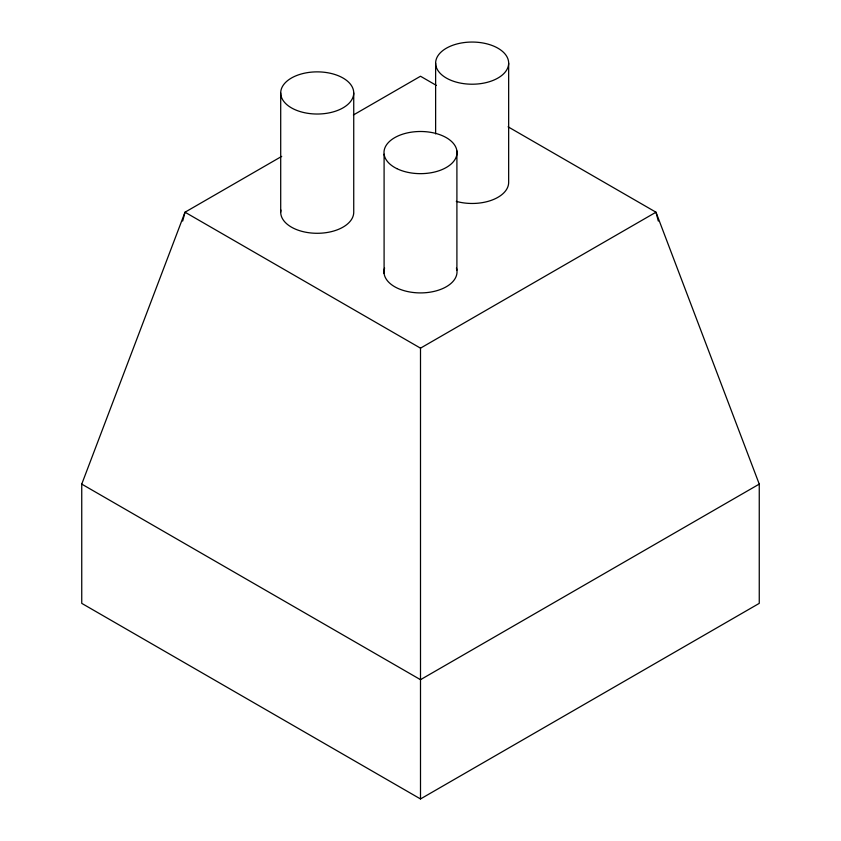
<?xml version="1.0" encoding="UTF-8"?>
<svg xmlns="http://www.w3.org/2000/svg" width="841" height="841" viewBox="0 0 841 841"><rect width="100%" height="100%" fill="white"/><g stroke="black" fill="none" stroke-linecap="round" stroke-linejoin="round"><path stroke-width="1.26" d="M182.686 221.057L185.02 212.205L281.714 156.373M81.745 484.111L185.02 212.205L420.5 348.153L655.98 212.205L759.255 484.111L759.255 603.365L420.5 798.95L81.745 603.365L81.745 484.111L420.5 679.696L759.255 484.111M353.388 114.996L420.5 76.247L436.426 85.446M508.09 126.823L655.98 212.205L658.314 221.057M508.658 63.128A36.51 21.078 0 0 1 453.888 81.388A36.51 21.078 0 0 1 453.888 44.878A36.51 21.078 0 0 1 508.658 63.128L508.658 182.392A36.51 21.078 0 0 1 456.285 201.377M456.905 150.938L456.905 270.192M435.627 63.128L435.627 133.898M420.5 348.153L420.5 798.95M384.095 154.208L384.095 273.472M353.735 92.941A36.51 21.078 0 0 1 298.965 111.201A36.51 21.078 0 0 1 298.965 74.691A36.51 21.078 0 0 1 353.735 92.941L353.735 212.205A36.51 21.078 0 0 1 315.312 233.262A36.51 21.078 0 0 1 280.905 210.008M280.705 92.941L280.705 212.205M456.411 268.006A36.51 21.078 0 0 1 420.468 292.91A36.51 21.078 0 0 1 384.6 267.974M396.763 168.589A36.51 21.078 0 0 0 456.4 156.437A36.51 21.078 0 0 0 408.337 132.699A36.51 21.078 0 0 0 396.763 168.589"/></g></svg>
